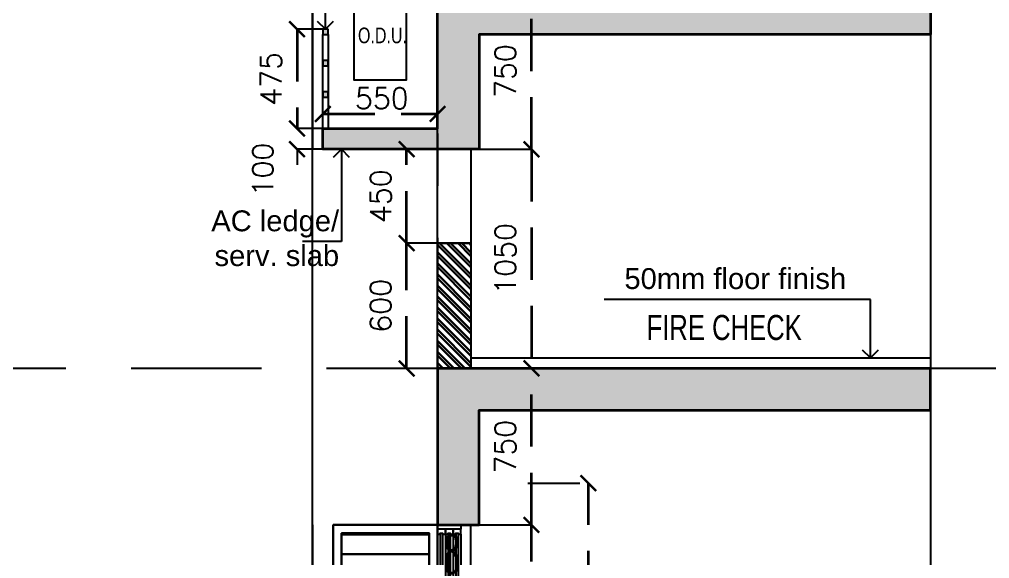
# Model space of a CAD drawing. Header units: millimetres. Extents: x 1066295 to 1300022, y -5734212 to -5454663.
# Drawn here: x 1215067 to 1219721, y -5490905 to -5488321 of the extents above; entities that cross this region are included whole.
import ezdxf

# ---------------------------------------------------------------- set-up
doc = ezdxf.new("R2010")
doc.units = ezdxf.units.MM
doc.header["$LTSCALE"] = 1000
doc.header["$MEASUREMENT"] = 0
for name, pattern in [('AUDIT_D_120904163729-0', [0]), ('T9_PROFILE SECTIONS$0$AUDIT_D_120904163729-0', [0]), ('T9_PROFILE SECTIONS$0$HIDDEN', [0.375, 0.25, -0.125]), ('T9_PROFILE SECTIONS$0$HIDDEN2', [0.1875, 0.125, -0.0625]), ('T9_PROFILE SECTIONS$0$PHANTOM2', [1.25, 0.625, -0.125, 0.125, -0.125, 0.125, -0.125]), ('T9_PROFILE SECTIONS$0$T10(T7 IS SIMILAR BUT MIRROR) - DIMENSION & TEXTING$0$HIDDEN', [0.375, 0.25, -0.125])]:
    doc.linetypes.add(name, pattern=pattern)
doc.layers.get('0').update_dxf_attribs({"linetype": 'AUDIT_D_120904163729-0'})
for name, color, linetype in [('T9_PROFILE SECTIONS$0$A-BUILDING LINE TURNS HERE', 252, 'T9_PROFILE SECTIONS$0$PHANTOM2'), ('T9_PROFILE SECTIONS$0$A-COLUMN', 3, 'Continuous'), ('T9_PROFILE SECTIONS$0$a-ele', 8, 'Continuous'), ('T9_PROFILE SECTIONS$0$a-wall', 6, 'Continuous'), ('T9_PROFILE SECTIONS$0$a-window', 5, 'Continuous'), ('T9_PROFILE SECTIONS$0$Elev 01', 8, 'Continuous'), ('T9_PROFILE SECTIONS$0$F.F.L', 36, 'Continuous'), ('T9_PROFILE SECTIONS$0$HATCH 150', 8, 'Continuous'), ('T9_PROFILE SECTIONS$0$Leader', 2, 'T9_PROFILE SECTIONS$0$AUDIT_D_120904163729-0'), ('T9_PROFILE SECTIONS$0$LEVEL', 7, 'Continuous'), ('T9_PROFILE SECTIONS$0$T10(T7 IS SIMILAR BUT MIRROR) - DIMENSION & TEXTING$0$A-DIMENSIONS', 2, 'T9_PROFILE SECTIONS$0$T10(T7 IS SIMILAR BUT MIRROR) - DIMENSION & TEXTING$0$HIDDEN')]:
    doc.layers.add(name, color=color, linetype=linetype)
for name, color, linetype, lineweight in [('T9_PROFILE SECTIONS$0$A-DIMENSION', 2, 'Continuous', 35), ('T9_PROFILE SECTIONS$0$A-SLAB', 3, 'Continuous', 35), ('T9_PROFILE SECTIONS$0$a-Text', 4, 'Continuous', 0), ('T9_PROFILE SECTIONS$0$NON-STRUCT -150', 230, 'Continuous', 30), ('T9_PROFILE SECTIONS$0$R0-18-10-2014-T1-1st Podium Floor Plan$0$Text', 7, 'Continuous', 0)]:
    doc.layers.add(name, color=color, linetype=linetype, lineweight=lineweight)
doc.styles.add('T9_PROFILE SECTIONS$0$3BHK-C$0$style1', font='romans.shx', dxfattribs={"width": 0.8})
doc.styles.add('T9_PROFILE SECTIONS$0$ARIAL ARROW', font='arial.ttf')
doc.styles.add('T9_PROFILE SECTIONS$0$Romans 1', font='romans.shx', dxfattribs={"height": 100})
doc.styles.add('T9_PROFILE SECTIONS$0$RSP_TXT 500', font='swisscl.ttf', dxfattribs={"height": 250})
doc.dimstyles.new('T9_PROFILE SECTIONS$0$ALPINE S', dxfattribs={"dimscale": 0, "dimtxt": 100, "dimasz": 75, "dimexe": 0, "dimexo": 0, "dimgap": 75, "dimtad": 1, "dimdec": 0, "dimzin": 0, "dimdsep": 46, "dimtxsty": 'T9_PROFILE SECTIONS$0$Romans 1', "dimblk": 'T9_PROFILE SECTIONS$0$_ArchTick', "dimcen": 0.09, "dimclrd": 256, "dimclre": 256, "dimclrt": 7, "dimadec": 0, "dimazin": 0, "dimtfac": 1, "dimtdec": 0, "dimtofl": 0, "dimtmove": 1, "dimatfit": 0, "dimldrblk": 'T9_PROFILE SECTIONS$0$_Open90', "dimfxl": 1, "dimtolj": 1, "dimtzin": 0, "dimarcsym": 0})

# ---------------------------------------------------------------- blocks, each defined once
blk = doc.blocks.new('T9_PROFILE SECTIONS$0$_ArchTick')
at = {"color": 0, "linetype": 'ByBlock', "const_width": 0.15}
blk.add_lwpolyline([(-0.5, -0.5), (0.5, 0.5)], dxfattribs=at)
blk = doc.blocks.new('*D742')
at = {"layer": 'T9_PROFILE SECTIONS$0$A-DIMENSION', "linetype": 'T9_PROFILE SECTIONS$0$HIDDEN', "lineweight": -2, "transparency": 16777216}
for p, q in [((1219142.9, -5486545.1), (1219268.1, -5486545.1)), ((1219142.9, -5487595.1), (1219268.1, -5487595.1))]:
    blk.add_line(p, q, dxfattribs=at)
at = {"layer": 'T9_PROFILE SECTIONS$0$A-DIMENSION', "linetype": 'T9_PROFILE SECTIONS$0$HIDDEN', "transparency": 16777216}
blk.add_line((1219268.1, -5486545.1), (1219268.1, -5487595.1), dxfattribs=at)
at = {"layer": 'T9_PROFILE SECTIONS$0$A-DIMENSION', "linetype": 'ByBlock', "transparency": 16777216, "xscale": 75, "yscale": 75, "zscale": 75}
for p, rotation in [((1219268.1, -5486545.1), 90), ((1219268.1, -5487595.1), 270)]:
    blk.add_blockref('T9_PROFILE SECTIONS$0$_ArchTick', p, dxfattribs=dict(at, rotation=rotation))
at = {"layer": 'T9_PROFILE SECTIONS$0$A-DIMENSION', "color": 7, "linetype": 'ByBlock', "transparency": 16777216, "insert": (1219143.1, -5487070.1), "char_height": 100, "attachment_point": 5, "rotation": 90, "style": 'T9_PROFILE SECTIONS$0$Romans 1'}
blk.add_mtext('\\A1;1050', dxfattribs=at)
blk = doc.blocks.new('T9_PROFILE SECTIONS$0$_Open90')
at = {"color": 0, "linetype": 'ByBlock', "lineweight": -2}
for p, q in [((0, 0), (-1, 0)), ((-0.5, 0.5), (0, 0)), ((0, 0), (-0.5, -0.5))]:
    blk.add_line(p, q, dxfattribs=at)
blk = doc.blocks.new('*D743')
at = {"layer": 'T9_PROFILE SECTIONS$0$A-DIMENSION', "linetype": 'T9_PROFILE SECTIONS$0$HIDDEN', "lineweight": -2, "transparency": 16777216}
for p, q in [((1219122.9, -5487595.1), (1219268.1, -5487595.1)), ((1219122.9, -5488345.1), (1219268.1, -5488345.1))]:
    blk.add_line(p, q, dxfattribs=at)
at = {"layer": 'T9_PROFILE SECTIONS$0$A-DIMENSION', "linetype": 'T9_PROFILE SECTIONS$0$HIDDEN', "transparency": 16777216}
blk.add_line((1219268.1, -5488345.1), (1219268.1, -5487595.1), dxfattribs=at)
at = {"layer": 'T9_PROFILE SECTIONS$0$A-DIMENSION', "linetype": 'ByBlock', "transparency": 16777216, "xscale": 75, "yscale": 75, "zscale": 75}
for p, rotation in [((1219268.1, -5487595.1), 90), ((1219268.1, -5488345.1), 270)]:
    blk.add_blockref('T9_PROFILE SECTIONS$0$_ArchTick', p, dxfattribs=dict(at, rotation=rotation))
at = {"layer": 'T9_PROFILE SECTIONS$0$A-DIMENSION', "color": 7, "linetype": 'ByBlock', "transparency": 16777216, "insert": (1219143.1, -5487970.1), "char_height": 100, "attachment_point": 5, "rotation": 90, "style": 'T9_PROFILE SECTIONS$0$Romans 1'}
blk.add_mtext('\\A1;750', dxfattribs=at)
blk = doc.blocks.new('*D746')
at = {"layer": 'T9_PROFILE SECTIONS$0$A-DIMENSION', "linetype": 'T9_PROFILE SECTIONS$0$HIDDEN', "lineweight": -2, "transparency": 16777216}
for p, q in [((1218267.6, -5486545.1), (1218267.6, -5486375.5)), ((1218817.7, -5486545.1), (1218817.7, -5486375.5))]:
    blk.add_line(p, q, dxfattribs=at)
at = {"layer": 'T9_PROFILE SECTIONS$0$A-DIMENSION', "linetype": 'T9_PROFILE SECTIONS$0$HIDDEN', "transparency": 16777216}
blk.add_line((1218267.6, -5486375.5), (1218817.7, -5486375.5), dxfattribs=at)
at = {"layer": 'T9_PROFILE SECTIONS$0$A-DIMENSION', "linetype": 'ByBlock', "transparency": 16777216, "xscale": 75, "yscale": 75, "zscale": 75, "rotation": 180}
blk.add_blockref('T9_PROFILE SECTIONS$0$_ArchTick', (1218267.6, -5486375.5), dxfattribs=at)
at = {"layer": 'T9_PROFILE SECTIONS$0$A-DIMENSION', "linetype": 'ByBlock', "transparency": 16777216, "xscale": 75, "yscale": 75, "zscale": 75}
blk.add_blockref('T9_PROFILE SECTIONS$0$_ArchTick', (1218817.7, -5486375.5), dxfattribs=at)
at = {"layer": 'T9_PROFILE SECTIONS$0$A-DIMENSION', "color": 7, "linetype": 'ByBlock', "transparency": 16777216, "insert": (1218550.2, -5486301), "char_height": 100, "attachment_point": 5, "style": 'T9_PROFILE SECTIONS$0$Romans 1'}
blk.add_mtext('\\A1;550', dxfattribs=at)
blk = doc.blocks.new('*D747')
at = {"layer": 'T9_PROFILE SECTIONS$0$A-DIMENSION', "linetype": 'T9_PROFILE SECTIONS$0$HIDDEN', "lineweight": -2, "transparency": 16777216}
for p, q in [((1218977.7, -5485795.1), (1219268.1, -5485795.1)), ((1219017.7, -5486545.1), (1219268.1, -5486545.1))]:
    blk.add_line(p, q, dxfattribs=at)
at = {"layer": 'T9_PROFILE SECTIONS$0$A-DIMENSION', "linetype": 'T9_PROFILE SECTIONS$0$HIDDEN', "transparency": 16777216}
blk.add_line((1219268.1, -5486545.1), (1219268.1, -5485795.1), dxfattribs=at)
at = {"layer": 'T9_PROFILE SECTIONS$0$A-DIMENSION', "linetype": 'ByBlock', "transparency": 16777216, "xscale": 75, "yscale": 75, "zscale": 75}
for p, rotation in [((1219268.1, -5485795.1), 90), ((1219268.1, -5486545.1), 270)]:
    blk.add_blockref('T9_PROFILE SECTIONS$0$_ArchTick', p, dxfattribs=dict(at, rotation=rotation))
at = {"layer": 'T9_PROFILE SECTIONS$0$A-DIMENSION', "color": 7, "linetype": 'ByBlock', "transparency": 16777216, "insert": (1219143.1, -5486170.1), "char_height": 100, "attachment_point": 5, "rotation": 90, "style": 'T9_PROFILE SECTIONS$0$Romans 1'}
blk.add_mtext('\\A1;750', dxfattribs=at)
blk = doc.blocks.new('*D750')
at = {"layer": 'T9_PROFILE SECTIONS$0$A-DIMENSION', "linetype": 'T9_PROFILE SECTIONS$0$HIDDEN', "lineweight": -2, "transparency": 16777216}
for p, q in [((1218267.6, -5485970.1), (1218143.6, -5485970.1)), ((1218267.6, -5486445.1), (1218143.6, -5486445.1))]:
    blk.add_line(p, q, dxfattribs=at)
at = {"layer": 'T9_PROFILE SECTIONS$0$A-DIMENSION', "linetype": 'T9_PROFILE SECTIONS$0$HIDDEN', "transparency": 16777216}
blk.add_line((1218143.6, -5485970.1), (1218143.6, -5486445.1), dxfattribs=at)
at = {"layer": 'T9_PROFILE SECTIONS$0$A-DIMENSION', "linetype": 'ByBlock', "transparency": 16777216, "xscale": 75, "yscale": 75, "zscale": 75}
for p, rotation in [((1218143.6, -5485970.1), 90), ((1218143.6, -5486445.1), 270)]:
    blk.add_blockref('T9_PROFILE SECTIONS$0$_ArchTick', p, dxfattribs=dict(at, rotation=rotation))
at = {"layer": 'T9_PROFILE SECTIONS$0$A-DIMENSION', "color": 7, "linetype": 'ByBlock', "transparency": 16777216, "insert": (1218018.6, -5486207.6), "char_height": 100, "attachment_point": 5, "rotation": 90, "style": 'T9_PROFILE SECTIONS$0$Romans 1'}
blk.add_mtext('\\A1;475', dxfattribs=at)
blk = doc.blocks.new('*D752')
at = {"layer": 'T9_PROFILE SECTIONS$0$T10(T7 IS SIMILAR BUT MIRROR) - DIMENSION & TEXTING$0$A-DIMENSIONS', "lineweight": -2, "transparency": 16777216}
for p, q in [((1218143.6, -5486445.1), (1218143.6, -5486370.1)), ((1218143.6, -5486545.1), (1218143.6, -5486620.1))]:
    blk.add_line(p, q, dxfattribs=at)
at = {"layer": 'T9_PROFILE SECTIONS$0$T10(T7 IS SIMILAR BUT MIRROR) - DIMENSION & TEXTING$0$A-DIMENSIONS', "linetype": 'T9_PROFILE SECTIONS$0$HIDDEN', "lineweight": -2, "transparency": 16777216}
for p, q in [((1218267.6, -5486445.1), (1218143.6, -5486445.1)), ((1218267.6, -5486545.1), (1218143.6, -5486545.1))]:
    blk.add_line(p, q, dxfattribs=at)
at = {"layer": 'T9_PROFILE SECTIONS$0$T10(T7 IS SIMILAR BUT MIRROR) - DIMENSION & TEXTING$0$A-DIMENSIONS', "linetype": 'ByBlock', "lineweight": -2, "transparency": 16777216, "xscale": 75, "yscale": 75, "zscale": 75}
for p, rotation in [((1218143.6, -5486445.1), 270), ((1218143.6, -5486545.1), 90)]:
    blk.add_blockref('T9_PROFILE SECTIONS$0$_ArchTick', p, dxfattribs=dict(at, rotation=rotation))
at = {"layer": 'T9_PROFILE SECTIONS$0$T10(T7 IS SIMILAR BUT MIRROR) - DIMENSION & TEXTING$0$A-DIMENSIONS', "color": 7, "linetype": 'ByBlock', "transparency": 16777216, "insert": (1217979.4, -5486642.3), "char_height": 100, "attachment_point": 5, "rotation": 90, "style": 'T9_PROFILE SECTIONS$0$Romans 1', "bg_fill": 3, "box_fill_scale": 1.25, "bg_fill_color": 256, "bg_fill_true_color": 13158600, "bg_fill_transparency": 0}
blk.add_mtext('\\A1;100', dxfattribs=at)
blk = doc.blocks.new('T9_PROFILE SECTIONS$0$A$C70077D06')
at = {"layer": 'T9_PROFILE SECTIONS$0$a-ele', "elevation": 0}
blk.add_lwpolyline([(-160.1, 0), (-160.1, 1300)], dxfattribs=at)
at = {"layer": 'T9_PROFILE SECTIONS$0$a-window', "color": 1}
for p, q in [((-112.5, 1255), (-112.5, 45, 0)), ((-75, 1255), (-75, 45, 0)), ((-75, 1255), (-75, 45, 0)), ((-37.5, 1255), (-37.5, 45, 0))]:
    blk.add_line(p, q, dxfattribs=at)
at = {"layer": 'T9_PROFILE SECTIONS$0$a-window', "color": 5}
for p, q in [((-98.3, 1255), (-98.3, 45, 0)), ((-88.3, 1255), (-88.3, 45, 0)), ((-60.8, 1255), (-60.8, 45, 0)), ((-50.8, 1255), (-50.8, 45, 0))]:
    blk.add_line(p, q, dxfattribs=at)
at = {"layer": 'T9_PROFILE SECTIONS$0$a-window', "color": 250}
for p, q in [((-23.3, 1255), (-23.3, 45, 0)), ((-13.3, 1255), (-13.3, 45, 0)), ((0, 1255), (0, 45, 0))]:
    blk.add_line(p, q, dxfattribs=at)
at = {"layer": 'T9_PROFILE SECTIONS$0$a-window', "color": 4}
for points in [[(0, 1280), (0, 1300), (-112.5, 1300), (-112.5, 1280)], [(-98.3, 1255), (-112.5, 1255), (-112.5, 1280), (-75, 1280), (-75, 1255), (-88.3, 1255), (-88.3, 1261), (-98.3, 1261)], [(-60.8, 1255), (-75, 1255), (-75, 1280), (-37.5, 1280), (-37.5, 1255), (-50.8, 1255), (-50.8, 1261), (-60.8, 1261)], [(-23.3, 1255), (-37.5, 1255), (-37.5, 1280), (0, 1280), (0, 1255), (-13.3, 1255), (-13.3, 1261), (-23.3, 1261)], [(-98.3, 45), (-112.5, 45), (-112.5, 20), (-75, 20), (-75, 45), (-88.3, 45), (-88.3, 39), (-98.3, 39)], [(0, 0), (0, 20), (-112.5, 20), (-112.5, 0)], [(-60.8, 45), (-75, 45), (-75, 20), (-37.5, 20), (-37.5, 45), (-50.8, 45), (-50.8, 39), (-60.8, 39)], [(-23.3, 45), (-37.5, 45), (-37.5, 20), (0, 20), (0, 45), (-13.3, 45), (-13.3, 39), (-23.3, 39)]]:
    blk.add_lwpolyline(points, close=True, dxfattribs=at)
blk = doc.blocks.new('*D674')
at = {"layer": 'T9_PROFILE SECTIONS$0$A-DIMENSION', "linetype": 'T9_PROFILE SECTIONS$0$HIDDEN', "lineweight": -2, "transparency": 16777216}
for p, q in [((1154503.9, -5425765.3), (1154794.2, -5425765.3)), ((1154503.9, -5427065.3), (1154794.2, -5427065.3))]:
    blk.add_line(p, q, dxfattribs=at)
at = {"layer": 'T9_PROFILE SECTIONS$0$A-DIMENSION', "linetype": 'T9_PROFILE SECTIONS$0$HIDDEN', "transparency": 16777216}
blk.add_line((1154794.2, -5427065.3), (1154794.2, -5425765.3), dxfattribs=at)
at = {"layer": 'T9_PROFILE SECTIONS$0$A-DIMENSION', "linetype": 'ByBlock', "transparency": 16777216, "xscale": 75, "yscale": 75, "zscale": 75}
for p, rotation in [((1154794.2, -5425765.3), 90), ((1154794.2, -5427065.3), 270)]:
    blk.add_blockref('T9_PROFILE SECTIONS$0$_ArchTick', p, dxfattribs=dict(at, rotation=rotation))
at = {"layer": 'T9_PROFILE SECTIONS$0$A-DIMENSION', "color": 7, "linetype": 'ByBlock', "transparency": 16777216, "insert": (1154919.2, -5426415.3), "char_height": 100, "attachment_point": 5, "rotation": 270, "style": 'T9_PROFILE SECTIONS$0$Romans 1'}
blk.add_mtext('\\A1;1300', dxfattribs=at)
blk = doc.blocks.new('*D677')
at = {"layer": 'T9_PROFILE SECTIONS$0$A-DIMENSION', "linetype": 'T9_PROFILE SECTIONS$0$HIDDEN', "lineweight": -2, "transparency": 16777216}
for p, q in [((1154777.1, -5425565.3), (1155067.4, -5425565.3)), ((1154777.1, -5428015.3), (1155067.4, -5428015.3))]:
    blk.add_line(p, q, dxfattribs=at)
at = {"layer": 'T9_PROFILE SECTIONS$0$A-DIMENSION', "linetype": 'T9_PROFILE SECTIONS$0$HIDDEN', "transparency": 16777216}
blk.add_line((1155067.4, -5428015.3), (1155067.4, -5425565.3), dxfattribs=at)
at = {"layer": 'T9_PROFILE SECTIONS$0$A-DIMENSION', "linetype": 'ByBlock', "transparency": 16777216, "xscale": 75, "yscale": 75, "zscale": 75}
for p, rotation in [((1155067.4, -5425565.3), 90), ((1155067.4, -5428015.3), 270)]:
    blk.add_blockref('T9_PROFILE SECTIONS$0$_ArchTick', p, dxfattribs=dict(at, rotation=rotation))
at = {"layer": 'T9_PROFILE SECTIONS$0$A-DIMENSION', "color": 7, "linetype": 'ByBlock', "transparency": 16777216, "insert": (1155192.4, -5426790.3), "char_height": 100, "attachment_point": 5, "rotation": 270, "style": 'T9_PROFILE SECTIONS$0$Romans 1'}
blk.add_mtext('\\A1;2450', dxfattribs=at)
blk = doc.blocks.new('*D753')
at = {"layer": 'T9_PROFILE SECTIONS$0$A-DIMENSION', "linetype": 'T9_PROFILE SECTIONS$0$HIDDEN', "lineweight": -2, "transparency": 16777216}
for p, q in [((1218817.7, -5486995.1), (1218669.5, -5486995.1)), ((1218817.7, -5487595.1), (1218669.5, -5487595.1))]:
    blk.add_line(p, q, dxfattribs=at)
at = {"layer": 'T9_PROFILE SECTIONS$0$A-DIMENSION', "linetype": 'T9_PROFILE SECTIONS$0$HIDDEN', "transparency": 16777216}
blk.add_line((1218669.5, -5487595.1), (1218669.5, -5486995.1), dxfattribs=at)
at = {"layer": 'T9_PROFILE SECTIONS$0$A-DIMENSION', "linetype": 'ByBlock', "transparency": 16777216, "xscale": 75, "yscale": 75, "zscale": 75}
for p, rotation in [((1218669.5, -5486995.1), 90), ((1218669.5, -5487595.1), 270)]:
    blk.add_blockref('T9_PROFILE SECTIONS$0$_ArchTick', p, dxfattribs=dict(at, rotation=rotation))
at = {"layer": 'T9_PROFILE SECTIONS$0$A-DIMENSION', "color": 7, "linetype": 'ByBlock', "transparency": 16777216, "insert": (1218544.5, -5487295.1), "char_height": 100, "attachment_point": 5, "rotation": 90, "style": 'T9_PROFILE SECTIONS$0$Romans 1'}
blk.add_mtext('\\A1;600', dxfattribs=at)
blk = doc.blocks.new('*D754')
at = {"layer": 'T9_PROFILE SECTIONS$0$A-DIMENSION', "linetype": 'T9_PROFILE SECTIONS$0$HIDDEN', "lineweight": -2, "transparency": 16777216}
for p, q in [((1218817.7, -5486545.1), (1218669.5, -5486545.1)), ((1218817.7, -5486995.1), (1218669.5, -5486995.1))]:
    blk.add_line(p, q, dxfattribs=at)
at = {"layer": 'T9_PROFILE SECTIONS$0$A-DIMENSION', "linetype": 'T9_PROFILE SECTIONS$0$HIDDEN', "transparency": 16777216}
blk.add_line((1218669.5, -5486995.1), (1218669.5, -5486545.1), dxfattribs=at)
at = {"layer": 'T9_PROFILE SECTIONS$0$A-DIMENSION', "linetype": 'ByBlock', "transparency": 16777216, "xscale": 75, "yscale": 75, "zscale": 75}
for p, rotation in [((1218669.5, -5486545.1), 90), ((1218669.5, -5486995.1), 270)]:
    blk.add_blockref('T9_PROFILE SECTIONS$0$_ArchTick', p, dxfattribs=dict(at, rotation=rotation))
at = {"layer": 'T9_PROFILE SECTIONS$0$A-DIMENSION', "color": 7, "linetype": 'ByBlock', "transparency": 16777216, "insert": (1218544.5, -5486770.1), "char_height": 100, "attachment_point": 5, "rotation": 90, "style": 'T9_PROFILE SECTIONS$0$Romans 1'}
blk.add_mtext('\\A1;450', dxfattribs=at)
blk = doc.blocks.new("T9_PROFILE SECTIONS$0$'IO")
at = {"layer": 'T9_PROFILE SECTIONS$0$NON-STRUCT -150'}
h = blk.add_hatch(dxfattribs=at)
h.set_pattern_fill('ANSI31', color=8, scale=750, angle=315)
h.set_pattern_definition([(0, (-62265.91, 243616.9), (3e-14, 93.75), [])])
h.paths.add_polyline_path([(1153883.9, -5427825.3), (1154303.9, -5427825.3), (1154303.9, -5425805.3), (1153883.9, -5425805.3)])
at = {"layer": 'T9_PROFILE SECTIONS$0$NON-STRUCT -150', "color": 8}
blk.add_line((1153743.9, -5428765.3), (1153743.9, -5425765.3), dxfattribs=at)
for points in [[(1153843.9, -5427865.3), (1154343.9, -5427865.3), (1154343.9, -5425765.3), (1153843.9, -5425765.3)], [(1153883.9, -5427825.3), (1154303.9, -5427825.3), (1154303.9, -5425805.3), (1153883.9, -5425805.3)]]:
    blk.add_lwpolyline(points, close=True, dxfattribs=at)
at = {"layer": 'T9_PROFILE SECTIONS$0$A-SLAB', "linetype": 'ByBlock', "xscale": -1}
blk.add_blockref('T9_PROFILE SECTIONS$0$A$C70077D06', (1154343.9, -5427065.3), dxfattribs=at)
at = {"layer": 'T9_PROFILE SECTIONS$0$R0-18-10-2014-T1-1st Podium Floor Plan$0$Text', "linetype": 'ByBlock', "style": 'T9_PROFILE SECTIONS$0$3BHK-C$0$style1', "width": 0.5}
blk.add_text('8', height=182, dxfattribs=at).set_placement((1154372.8, -5425995.9, 0))
at = {"layer": 'T9_PROFILE SECTIONS$0$A-DIMENSION', "linetype": 'ByBlock'}
for base, p1, p2, picture, middle in [((1155067.4, -5425565.3), (1154777.1, -5428015.3), (1154777.1, -5425565.3), '*D677', (1155192.4, -5426790.3)), ((1154794.2, -5425765.3), (1154503.9, -5427065.3), (1154503.9, -5425765.3), '*D674', (1154919.2, -5426415.3))]:
    dim = blk.add_linear_dim(base=base, p1=p1, p2=p2, angle=90, dimstyle='T9_PROFILE SECTIONS$0$ALPINE S', override={"dimscale": 1, "dimfxl": 5, "dimlwd": 65535, "dimarcsym": 1}, dxfattribs=at)
    dim.commit()
    dim.dimension.update_dxf_attribs({"geometry": picture, "text_midpoint": middle})
blk = doc.blocks.new('T9_PROFILE SECTIONS')
at = {"layer": 'T9_PROFILE SECTIONS$0$HATCH 150'}
h = blk.add_hatch(color=8, dxfattribs=at)
h.dxf.hatch_style = 1
h.paths.add_polyline_path([(1221182.0379, -5485795.054), (1221182.0379, -5485995.054), (1219017.6852, -5485995.054), (1219017.6852, -5486545.054), (1218817.6852, -5486545.054), (1218267.5931, -5486545.054), (1218267.5931, -5486445.0558), (1218817.6884, -5486445.0558), (1218817.6852, -5485795.0552)])
h = blk.add_hatch(color=8, dxfattribs=at)
h.dxf.hatch_style = 1
h.paths.add_polyline_path([(1221182.0314, -5487595.0585), (1218817.682, -5487595.0585), (1218817.682, -5488345.0585), (1219017.682, -5488345.0585), (1219017.682, -5487795.0585), (1221182.0314, -5487795.0585)])
at = {"layer": 'T9_PROFILE SECTIONS$0$NON-STRUCT -150'}
h = blk.add_hatch(dxfattribs=at)
h.set_pattern_fill('ANSI32', color=8, scale=100, angle=-90)
h.set_pattern_definition([(315, (-1085994.49, 5701007.943), (26.5165043, 26.5165043), []), (315, (-1085994.49, 5700990.265), (26.5165043, 26.5165043), [])])
h.paths.add_polyline_path([(1218977.682, -5487595.0585), (1218817.682, -5487595.0585), (1218817.682, -5486995.0608), (1218977.682, -5486995.0608)])
at = {"layer": 'T9_PROFILE SECTIONS$0$T10(T7 IS SIMILAR BUT MIRROR) - DIMENSION & TEXTING$0$A-DIMENSIONS', "linetype": 'ByBlock'}
h = blk.add_hatch(color=256, dxfattribs=at)
h.dxf.hatch_style = 1
h.paths.add_polyline_path([(1218292.5931, -5486270.0558), (1218267.5931, -5486270.0558), (1218267.5931, -5486295.0558), (1218292.5931, -5486295.0558)])
h.paths.add_polyline_path([(1218292.5931, -5486120.0558), (1218267.5931, -5486120.0558), (1218267.5931, -5486145.0558), (1218292.5931, -5486145.0558)])
h.paths.add_polyline_path([(1218292.5931, -5485970.0558), (1218267.5931, -5485970.0558), (1218267.5931, -5485995.0558), (1218292.5931, -5485995.0558)])
at = {"layer": 'T9_PROFILE SECTIONS$0$A-BUILDING LINE TURNS HERE', "ltscale": 2}
blk.add_line((1218817.682, -5454970.1218, -0.01), (1218817.682, -5549769.6725, -0.01), dxfattribs=at)
at = {"layer": 'T9_PROFILE SECTIONS$0$A-COLUMN', "color": 8, "linetype": 'Continuous', "ltscale": 50, "elevation": -0.01}
blk.add_lwpolyline([(1218417.6408, -5485695.0558), (1218667.6408, -5485695.0558), (1218667.6408, -5486214.3567), (1218417.6408, -5486214.3567)], close=True, dxfattribs=at)
at = {"layer": 'T9_PROFILE SECTIONS$0$A-SLAB', "linetype": 'ByBlock', "elevation": -0.01}
for points in [[(1221182.0379, -5485795.054), (1221182.0379, -5485995.054), (1219017.6852, -5485995.054), (1219017.6852, -5486545.054), (1218817.6852, -5486545.054), (1218817.6852, -5486545.054), (1218267.5931, -5486545.054), (1218267.5931, -5486445.0558), (1218817.6884, -5486445.0558), (1218817.6852, -5485795.0552)], [(1221182.0314, -5487595.0585), (1218817.682, -5487595.0585), (1218817.682, -5488345.0585), (1219017.682, -5488345.0585), (1219017.682, -5487795.0585), (1221182.0314, -5487795.0585)]]:
    blk.add_lwpolyline(points, close=True, dxfattribs=at)
at = {"layer": 'T9_PROFILE SECTIONS$0$a-wall', "color": 2, "linetype": 'Continuous', "ltscale": 250, "elevation": -0.01}
for points in [[(1218292.5931, -5485970.0558), (1218267.5931, -5485970.0558), (1218267.5931, -5485995.0558), (1218292.5931, -5485995.0558), (1218292.5931, -5485970.0558)], [(1218267.5931, -5486445.0558), (1218267.5931, -5485995.0558)], [(1218292.5931, -5485995.0558), (1218292.5931, -5486445.0558)], [(1218292.5931, -5486120.0558), (1218267.5931, -5486120.0558), (1218267.5931, -5486145.0558), (1218292.5931, -5486145.0558), (1218292.5931, -5486120.0558)], [(1218292.5931, -5486270.0558), (1218267.5931, -5486270.0558), (1218267.5931, -5486295.0558), (1218292.5931, -5486295.0558), (1218292.5931, -5486270.0558)]]:
    blk.add_lwpolyline(points, dxfattribs=at)
at = {"layer": 'T9_PROFILE SECTIONS$0$a-wall', "linetype": 'ByBlock', "elevation": -0.01}
blk.add_lwpolyline([(1218977.682, -5487595.0585), (1218817.682, -5487595.0585), (1218817.682, -5486995.0608), (1218977.682, -5486995.0608)], close=True, dxfattribs=at)
at = {"layer": 'T9_PROFILE SECTIONS$0$Elev 01', "linetype": 'ByBlock', "elevation": -0.01}
blk.add_lwpolyline([(1218817.682, -5486545.0585), (1218977.682, -5486545.0585), (1218977.682, -5486995.0608), (1218817.682, -5486995.0608)], close=True, dxfattribs=at)
at = {"layer": 'T9_PROFILE SECTIONS$0$F.F.L', "linetype": 'Continuous', "ltscale": 0.1, "elevation": -0.01}
blk.add_lwpolyline([(1218977.682, -5487545.0585), (1221182.0314, -5487545.0585)], dxfattribs=at)
at = {"layer": 'T9_PROFILE SECTIONS$0$LEVEL', "color": 1, "linetype": 'T9_PROFILE SECTIONS$0$HIDDEN2', "ltscale": 5}
blk.add_line((1261097.5948, -5487595.054, -0.01), (1103452.4742, -5487595.054, -0.01), dxfattribs=at)
at = {"layer": 'T9_PROFILE SECTIONS$0$NON-STRUCT -150', "color": 8}
blk.add_line((1218217.6852, -5486545.054, -0.01), (1218217.6852, -5483545.054, -0.01), dxfattribs=at)
at = {"layer": 'T9_PROFILE SECTIONS$0$T10(T7 IS SIMILAR BUT MIRROR) - DIMENSION & TEXTING$0$A-DIMENSIONS', "linetype": 'ByBlock', "elevation": -0.01}
blk.add_lwpolyline([(1221182.0314, -5456602.4755), (1221182.0314, -5503726.1954), (1221386.4084, -5503726.1954), (1221386.4084, -5503804.655), (1220826.1563, -5503804.655), (1220826.1563, -5503919.6919), (1221182.0314, -5503919.6919), (1221182.0314, -5546345.8043)], dxfattribs=at)
at = {"layer": 'T9_PROFILE SECTIONS$0$a-Text', "linetype": 'ByBlock', "style": 'T9_PROFILE SECTIONS$0$RSP_TXT 500'}
blk.add_text('O.D.U.', height=75, dxfattribs=at).set_placement((1218436.0102, -5486036.9254, -0.01))
at = {"layer": 'T9_PROFILE SECTIONS$0$a-Text', "insert": (1220564.941, -5487338.9517, -0.01), "char_height": 120, "attachment_point": 3, "style": 'T9_PROFILE SECTIONS$0$RSP_TXT 500'}
blk.add_mtext_dynamic_manual_height_columns('FIRE CHECK', width=1106.247749, gutter_width=500, heights=[0], dxfattribs=at)
at = {"layer": 'T9_PROFILE SECTIONS$0$R0-18-10-2014-T1-1st Podium Floor Plan$0$Text', "char_height": 100, "attachment_point": 3, "style": 'T9_PROFILE SECTIONS$0$ARIAL ARROW'}
for s, insert, width in [('AC ledge/ serv. slab', (1218345.7538, -5486837.9858, -0.01), 785.67044), ('50mm floor finish   ', (1220777.6208, -5487114.7426, -0.01), 1133.401091)]:
    blk.add_mtext(s, dxfattribs=dict(at, insert=insert, width=width))
at = {"layer": 'T9_PROFILE SECTIONS$0$A-DIMENSION', "linetype": 'ByBlock'}
for base, p1, p2, picture, middle in [((1219268.0586, -5485795.054, -0.01), (1219017.6852, -5486545.054, -0.01), (1218977.6852, -5485795.054, -0.01), '*D747', (1219143.0586, -5486170.054, -0.01)), ((1218143.5958, -5486445.0558, -0.01), (1218267.5931, -5485970.0558, -0.01), (1218267.5931, -5486445.0558, -0.01), '*D750', (1218018.5958, -5486207.5558, -0.01)), ((1218669.5256, -5486545.0585, -0.01), (1218817.682, -5486995.0608, -0.01), (1218817.682, -5486545.0585, -0.01), '*D754', (1218544.5256, -5486770.0597, -0.01)), ((1219268.0521, -5487595.0585, -0.0201), (1219142.8654, -5486545.0585, -0.0201), (1219142.8654, -5487595.0585, -0.1558), '*D742', (1219143.0521, -5487070.0585, -0.0201)), ((1218669.5256, -5486995.0608, -0.01), (1218817.682, -5487595.0585, -0.01), (1218817.682, -5486995.0608, -0.01), '*D753', (1218544.5256, -5487295.0597, -0.01)), ((1219268.0521, -5487595.0585, -0.0201), (1219122.9076, -5488345.081, -0.0201), (1219122.9076, -5487595.0585, -0.0201), '*D743', (1219143.0521, -5487970.0698, -0.0201))]:
    dim = blk.add_linear_dim(base=base, p1=p1, p2=p2, angle=90, dimstyle='T9_PROFILE SECTIONS$0$ALPINE S', override={"dimscale": 1, "dimfxl": 5, "dimlwd": 65535, "dimarcsym": 1}, dxfattribs=at)
    dim.commit()
    dim.dimension.update_dxf_attribs({"geometry": picture, "text_midpoint": middle})
dim = blk.add_linear_dim(base=(1218817.6852, -5486375.4824, -0.0201), p1=(1218267.5932, -5486545.054, -0.0201), p2=(1218817.6852, -5486545.054, -0.0201), dimstyle='T9_PROFILE SECTIONS$0$ALPINE S', override={"dimscale": 1, "dimfxl": 5, "dimlwd": 65535, "dimarcsym": 1}, dxfattribs=at)
dim.commit()
dim.dimension.update_dxf_attribs({"geometry": '*D746', "text_midpoint": (1218550.1703, -5486426.0105, -0.0201), "dimtype": 128})
at = {"layer": 'T9_PROFILE SECTIONS$0$Leader'}
for points in [[(1218280.0931, -5485970.0558, -0.01), (1218280.0931, -5485736.7711, -0.01), (1218181.7048, -5485736.7711, -0.01)], [(1218356.455, -5486545.054, -0.01), (1218356.455, -5486986.8674, -0.01), (1218170.061, -5486986.8674, -0.01)], [(1220894.2573, -5487545.0585, -0.0201), (1220894.2573, -5487264.139, -0.0201), (1219616.6856, -5487264.139, -0.0201)]]:
    blk.add_leader(points, dimstyle='T9_PROFILE SECTIONS$0$ALPINE S', override={"dimscale": 1, "dimtad": 0}, dxfattribs=at)
at = {"linetype": 'ByBlock'}
blk.add_blockref("T9_PROFILE SECTIONS$0$'IO", (64473.8266, -62579.7899, -0.01), dxfattribs=at)
at = {"layer": 'T9_PROFILE SECTIONS$0$T10(T7 IS SIMILAR BUT MIRROR) - DIMENSION & TEXTING$0$A-DIMENSIONS', "linetype": 'ByBlock'}
dim = blk.add_linear_dim(base=(1218143.5958, -5486545.054, -0.01), p1=(1218267.5931, -5486445.0558, -0.01), p2=(1218267.5931, -5486545.054, -0.01), angle=90, dimstyle='T9_PROFILE SECTIONS$0$ALPINE S', override={"dimscale": 1, "dimfxl": 5, "dimtfill": 1, "dimarcsym": 1}, dxfattribs=at)
dim.commit()
dim.dimension.update_dxf_attribs({"geometry": '*D752', "text_midpoint": (1218104.353, -5486642.3197, -0.01), "dimtype": 128})
at = {"layer": 'T9_PROFILE SECTIONS$0$Elev 01', "linetype": 'ByBlock'}
blk.add_line((1218217.6852, -5488345.054, -0.01), (1218217.6852, -5486545.054, -0.01), dxfattribs=at)

msp = doc.modelspace()

# ---------------------------------------------------------------- block references
at = {"linetype": 'ByBlock'}
msp.add_blockref('T9_PROFILE SECTIONS', (-1745.2, -2398.4, 0.4), dxfattribs=at)

doc.saveas('drawing.dxf')
